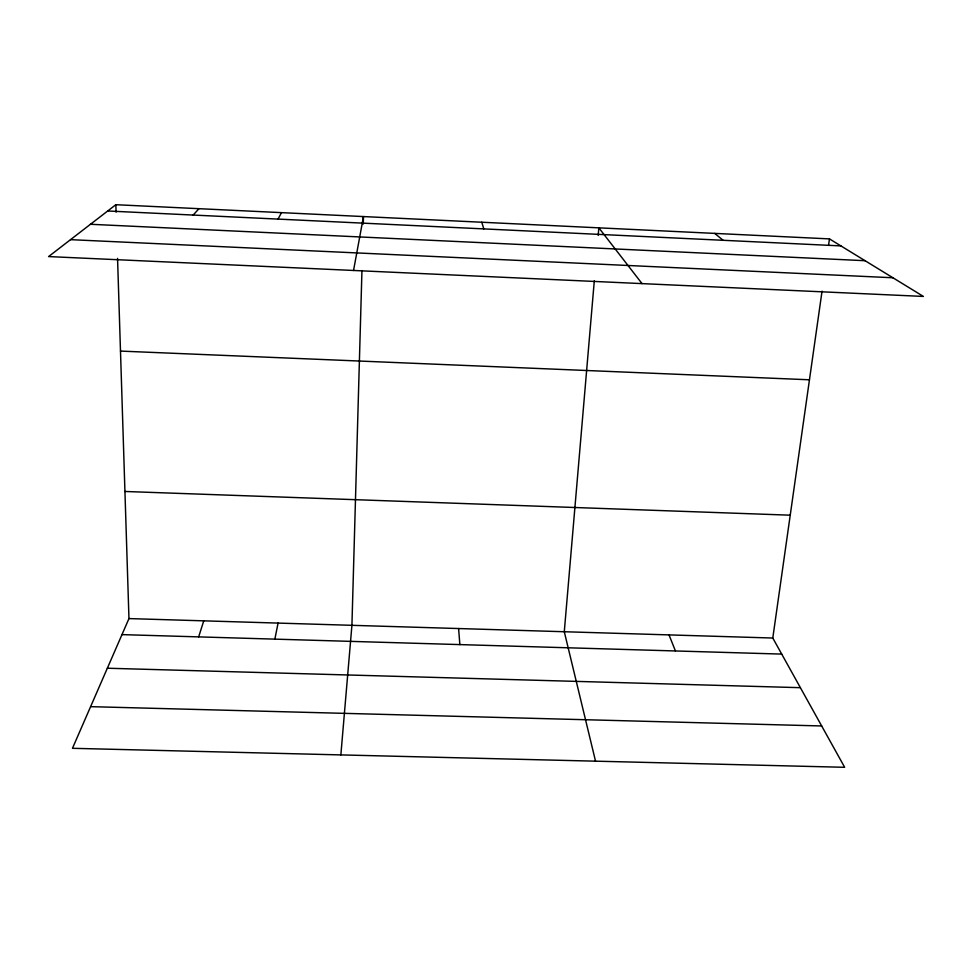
<?xml version="1.0" encoding="UTF-8"?>
<svg xmlns="http://www.w3.org/2000/svg" width="972" height="972" viewBox="0 0 972 972"><rect width="100%" height="100%" fill="white"/><g stroke="black" fill="none" stroke-linecap="round" stroke-linejoin="round"><path stroke-width="1.46" d="M361.949 270.581L351.925 625.312L340.856 754.904M363.261 224.07L363.467 216.562L353.541 270.471M594.305 280.774L564.282 631.727L595.532 761.173M598.193 235.406L598.837 227.837L642.03 283.605M117.551 258.345L128.96 618.581L72.463 748.306L844.656 767.297L772.789 638.033L822.045 291.15M828.618 244.859L829.456 238.893L115.85 204.703L48.6 256.572L923.4 296.436L829.456 238.893M274.857 639.139L278.077 623.076M198.665 636.891L203.756 620.841M278.028 219.101L281.516 212.637M193.173 215.055L198.981 208.676M90.603 706.656L821.68 725.963M107.345 668.226L800.393 687.678M128.96 618.581L772.789 638.033M121.974 634.619L781.719 654.095M124.938 491.468L790.236 515.184M120.492 351.086L809.457 379.785M90.481 224.277L865.068 260.703M70.531 239.659L892.916 277.761M107.698 210.985L840.914 245.904M714.736 233.389L723.119 240.303M669.015 634.898L675.443 650.961M481.76 222.236L483.813 228.906M458.59 628.532L459.865 644.594M115.85 204.703L116.093 212.151"/></g></svg>
